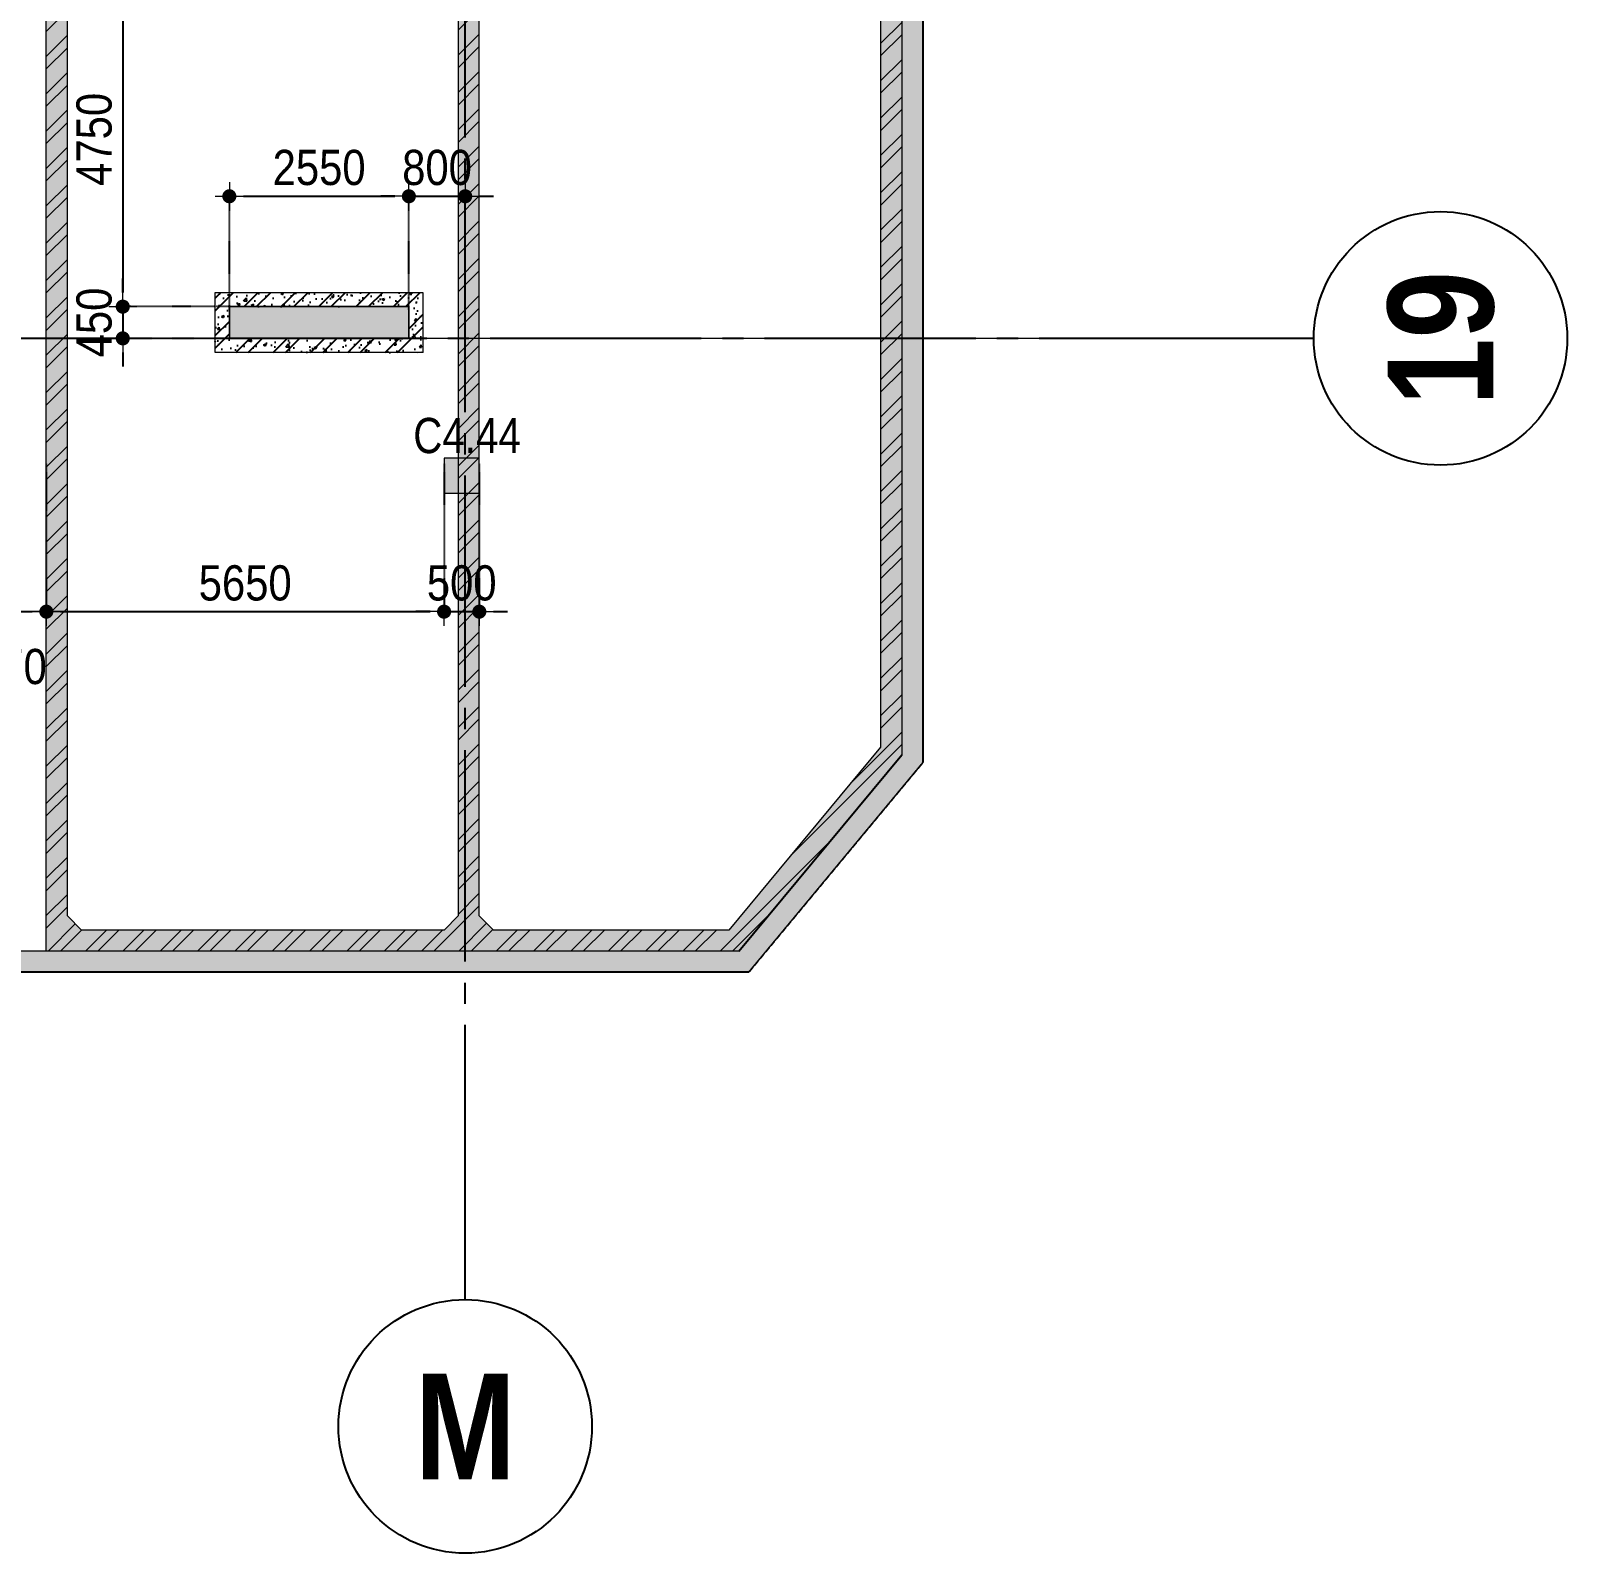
# Model space of a CAD drawing. Header units: millimetres. Extents: x -3973692 to -2843767, y 592734 to 838475.
# Drawn here: x -3655116 to -3633292, y 592734 to 614348 of the extents above; entities that cross this region are included whole.
import ezdxf
from ezdxf.enums import TextEntityAlignment as Align

# ---------------------------------------------------------------- set-up
doc = ezdxf.new("R2010")
doc.units = ezdxf.units.MM
doc.header["$MEASUREMENT"] = 0
doc.header["$PDMODE"] = 3
doc.header["$PDSIZE"] = -20
for name, pattern in [('CHG_XX_Cot_Ham 1$0$MB_Luoi truc$0$Center101', [13, 10, -1, 1, -1]), ('CHG_XX_Cot_Ham 1$0$MB_Luoi truc$0$HTT Hidden 21', [3, 2, -1]), ('CHG_XX_Luoi truc$0$MB_Luoi truc$0$Center101', [13, 10, -1, 1, -1]), ('DIVIDE2', [15.875, 6.35, -3.175, 0, -3.175, 0, -3.175]), ('HIDDEN5', [2.8375, 1.25, -1.5875])]:
    doc.linetypes.add(name, pattern=pattern)
doc.layers.get('0').update_dxf_attribs({"lineweight": 9})
doc.layers.get('Defpoints').update_dxf_attribs({"color": 10, "lineweight": 0})
for name, color, linetype, lineweight in [("'S_General_Dim_1", 1, 'Continuous', 18), ("'S_General_Divide_3 Intermediate", 3, 'DIVIDE2', 40), ('CHG_XX_Cot_Ham 1$0$Ap0302_PC', 150, 'Continuous', 9), ('CHG_XX_Cot_Ham 1$0$Ap0302_PC @ 1', 150, 'Continuous', 9), ('CHG_XX_Cot_Ham 1$0$Ap0302_PC @ 150 VP1', 150, 'Continuous', 9), ('CHG_XX_Cot_Ham 1$0$Ap0302_PC @ 150 VP2', 150, 'Continuous', 9), ('CHG_XX_Cot_Ham 1$0$Ap0302_PC @ 150 VP3', 150, 'Continuous', 9), ('CHG_XX_Cot_Ham 1$0$Ap0302_PC @ 150 VP4', 150, 'Continuous', 9), ('CHG_XX_Cot_Ham 1$0$Ap0302_PC @ 150 VP5', 150, 'Continuous', 9), ('CHG_XX_Cot_Ham 1$0$Ap0302_PC @ 150 VP6', 150, 'Continuous', 9), ('CHG_XX_Cot_Ham 1$0$Ap0302_PC @ 150 VP7', 150, 'Continuous', 9), ('CHG_XX_Cot_Ham 1$0$Ap0302_PC @ 150 VP8', 150, 'Continuous', 9), ('CHG_XX_Cot_Ham 1$0$Ap0302_PC @ 150 VP9', 150, 'Continuous', 9), ('CHG_XX_Cot_Ham 1$0$Ap0302_PC @ 150 VPModel', 150, 'Continuous', 9), ('CHG_XX_Cot_Ham 1$0$Ap0311_H', 8, 'Continuous', 15), ('CHG_XX_Cot_Ham 1$0$MB_Luoi truc$0$Grid Line', 251, 'CHG_XX_Cot_Ham 1$0$MB_Luoi truc$0$Center101', 9), ('CHG_XX_Cot_Ham 1$0$NS-DuongBao', 3, 'Continuous', 18), ('CHG_XX_Cot_Ham 1$0$S_Concrete_Cont_2 Normal', 2, 'Continuous', 13), ('CHG_XX_Cot_Ham 1$0$Start hatch', 8, 'Continuous', 25), ('TEXT', 7, 'Continuous', 15)]:
    doc.layers.add(name, color=color, linetype=linetype, lineweight=lineweight)
for name, color, linetype in [('CHG_XX_Cot_Ham 1$0$MB_Cot ham$0$Concrete Line', 6, 'Continuous'), ('CHG_XX_Cot_Ham 1$0$mb_cot tang 1-3$0$Concrete Line', 6, 'Continuous'), ('CHG_XX_Luoi truc$0$Grid', 34, 'Continuous'), ('CHG_XX_Luoi truc$0$Grid Line', 251, 'CHG_XX_Luoi truc$0$MB_Luoi truc$0$Center101')]:
    doc.layers.add(name, color=color, linetype=linetype)
doc.styles.add('arial', font='arial.ttf', dxfattribs={"width": 0.85})
doc.styles.add('CHG_XX_Luoi truc$0$MB_Luoi truc$0$Grid A-F$0$VNI-HelveCB', font='')
doc.styles.add('TTP-HelCon', font='')
doc.styles.get('CHG_XX_Luoi truc$0$MB_Luoi truc$0$Grid A-F$0$VNI-HelveCB').set_extended_font_data('VNI-Helve-Condense', bold=True)
doc.styles.get('TTP-HelCon').set_extended_font_data('VNI-Helve-Condense')
doc.dimstyles.new('200', dxfattribs={"dimscale": 200, "dimtxt": 2.5, "dimasz": 1, "dimexe": 0, "dimexo": 0, "dimgap": 0.75, "dimtad": 1, "dimdec": 0, "dimrnd": 10, "dimzin": 9, "dimdsep": 46, "dimtxsty": 'arial', "dimblk1": 'DIMDOT', "dimblk2": 'DIMDOT', "dimsah": 1, "dimcen": 2, "dimdle": 3, "dimclre": 8, "dimclrt": 2, "dimadec": 0, "dimazin": 0, "dimtfac": 1, "dimtdec": 0, "dimtix": 1, "dimtmove": 2, "dimatfit": 3, "dimldrblk": 'DIMPIJL', "dimfxl": 1, "dimtvp": 1.8, "dimtolj": 1, "dimtzin": 0, "dimarcsym": 0})
pattern_1 = [(45, (-2213769.43, 588216.8), (-265.165043, 265.165043), []), (45, (-2213592.66, 588216.8), (-265.165043, 265.165043), [])]

# ---------------------------------------------------------------- blocks, each defined once
blk = doc.blocks.new('*U2841')
at = {"layer": 'CHG_XX_Luoi truc$0$Grid', "lineweight": -2}
blk.add_line((0, -3), (0, 0), dxfattribs=at)
blk.add_circle((0, -9), 6, dxfattribs=at)
at = {"layer": 'CHG_XX_Luoi truc$0$Grid Line'}
blk.add_line((0, 0), (0, 608), dxfattribs=at)
at = {"layer": 'CHG_XX_Luoi truc$0$Grid', "lineweight": -2, "style": 'CHG_XX_Luoi truc$0$MB_Luoi truc$0$Grid A-F$0$VNI-HelveCB'}
for tag, p in [('GRIDSUB', (0, 617)), ('GRID', (0, -9))]:
    blk.add_attdef(tag, text='', height=5, dxfattribs=at).set_placement(p, align=Align.MIDDLE)
blk = doc.blocks.new('*U2843')
at = {"layer": 'CHG_XX_Luoi truc$0$Grid', "lineweight": -2}
blk.add_line((0, -3), (0, 0), dxfattribs=at)
blk.add_circle((0, -9), 6, dxfattribs=at)
at = {"layer": 'CHG_XX_Luoi truc$0$Grid Line'}
blk.add_line((0, 0), (0, 438), dxfattribs=at)
at = {"layer": 'CHG_XX_Luoi truc$0$Grid', "lineweight": -2, "style": 'CHG_XX_Luoi truc$0$MB_Luoi truc$0$Grid A-F$0$VNI-HelveCB'}
for tag, p in [('GRIDSUB', (0, 447)), ('GRID', (0, -9))]:
    blk.add_attdef(tag, text='', height=5, dxfattribs=at).set_placement(p, align=Align.MIDDLE)
blk = doc.blocks.new('CHG_XX_Luoi truc')
at = {"layer": 'CHG_XX_Luoi truc$0$Grid'}
ref = blk.add_blockref('*U2841', (99550, -12747), dxfattribs=dict(at, xscale=300, yscale=300, zscale=300))
ref.add_attrib('GRID', 'M', dxfattribs={"lineweight": -2, "height": 1500, "style": 'CHG_XX_Luoi truc$0$MB_Luoi truc$0$Grid A-F$0$VNI-HelveCB'}).set_placement((99550, -15447), align=Align.MIDDLE)
ref = blk.add_blockref('*U2843', (110703, 0), dxfattribs=dict(at, xscale=300.0000000000013, yscale=300.0000000000013, zscale=300.0000000000013, rotation=90))
ref.add_attrib('GRID', '19', dxfattribs={"lineweight": -2, "height": 1500, "rotation": 90, "style": 'CHG_XX_Luoi truc$0$MB_Luoi truc$0$Grid A-F$0$VNI-HelveCB'}).set_placement((113403, 0), align=Align.MIDDLE)
blk = doc.blocks.new('*U3241')
at = {"layer": 'CHG_XX_Cot_Ham 1$0$Ap0302_PC @ 1'}
h = blk.add_hatch(color=256, dxfattribs=at)
h.dxf.hatch_style = 1
h.paths.add_polyline_path([(450, 0), (0, 0), (0, -2550), (450, -2550)])
at = {"layer": 'CHG_XX_Cot_Ham 1$0$Ap0302_PC @ 150 VP1'}
h = blk.add_hatch(color=256, dxfattribs=at)
h.dxf.hatch_style = 1
h.paths.add_polyline_path([(450, 0), (0, 0), (0, -2550), (450, -2550)])
at = {"layer": 'CHG_XX_Cot_Ham 1$0$Ap0302_PC @ 150 VP2'}
h = blk.add_hatch(color=256, dxfattribs=at)
h.dxf.hatch_style = 1
h.paths.add_polyline_path([(450, 0), (0, 0), (0, -2550), (450, -2550)])
at = {"layer": 'CHG_XX_Cot_Ham 1$0$Ap0302_PC @ 150 VP3'}
h = blk.add_hatch(color=256, dxfattribs=at)
h.dxf.hatch_style = 1
h.paths.add_polyline_path([(450, 0), (0, 0), (0, -2550), (450, -2550)])
at = {"layer": 'CHG_XX_Cot_Ham 1$0$Ap0302_PC @ 150 VP4'}
h = blk.add_hatch(color=256, dxfattribs=at)
h.dxf.hatch_style = 1
h.paths.add_polyline_path([(450, 0), (0, 0), (0, -2550), (450, -2550)])
at = {"layer": 'CHG_XX_Cot_Ham 1$0$Ap0302_PC @ 150 VP5'}
h = blk.add_hatch(color=256, dxfattribs=at)
h.dxf.hatch_style = 1
h.paths.add_polyline_path([(450, 0), (0, 0), (0, -2550), (450, -2550)])
at = {"layer": 'CHG_XX_Cot_Ham 1$0$Ap0302_PC @ 150 VP6'}
h = blk.add_hatch(color=256, dxfattribs=at)
h.dxf.hatch_style = 1
h.paths.add_polyline_path([(450, 0), (0, 0), (0, -2550), (450, -2550)])
at = {"layer": 'CHG_XX_Cot_Ham 1$0$Ap0302_PC @ 150 VP7'}
h = blk.add_hatch(color=256, dxfattribs=at)
h.dxf.hatch_style = 1
h.paths.add_polyline_path([(450, 0), (0, 0), (0, -2550), (450, -2550)])
at = {"layer": 'CHG_XX_Cot_Ham 1$0$Ap0302_PC @ 150 VP8'}
h = blk.add_hatch(color=256, dxfattribs=at)
h.dxf.hatch_style = 1
h.paths.add_polyline_path([(450, 0), (0, 0), (0, -2550), (450, -2550)])
at = {"layer": 'CHG_XX_Cot_Ham 1$0$Ap0302_PC @ 150 VP9'}
h = blk.add_hatch(color=256, dxfattribs=at)
h.dxf.hatch_style = 1
h.paths.add_polyline_path([(450, 0), (0, 0), (0, -2550), (450, -2550)])
at = {"layer": 'CHG_XX_Cot_Ham 1$0$Ap0302_PC @ 150 VPModel'}
h = blk.add_hatch(color=256, dxfattribs=at)
h.dxf.hatch_style = 1
h.paths.add_polyline_path([(450, 0), (0, 0), (0, -2550), (450, -2550)])
blk = doc.blocks.new('CHG_XX_Cot_Ham 1$0$Block A_C450x2250')
at = {"layer": 'CHG_XX_Cot_Ham 1$0$Ap0302_PC'}
blk.add_lwpolyline([(450, -2550), (0, -2550), (0, 0), (450, 0)], close=True, dxfattribs=at)
blk.add_blockref('*U3241', (0, 0), dxfattribs=at)
blk = doc.blocks.new('*U3243')
at = {"layer": 'CHG_XX_Cot_Ham 1$0$Ap0302_PC @ 1'}
h = blk.add_hatch(color=3, dxfattribs=at)
h.dxf.hatch_style = 1
h.paths.add_polyline_path([(-250, -250), (-250, 250), (250, 250), (250, -250)])
at = {"layer": 'CHG_XX_Cot_Ham 1$0$Ap0302_PC @ 150 VP1'}
h = blk.add_hatch(color=3, dxfattribs=at)
h.dxf.hatch_style = 1
h.paths.add_polyline_path([(-250, -250), (-250, 250), (250, 250), (250, -250)])
at = {"layer": 'CHG_XX_Cot_Ham 1$0$Ap0302_PC @ 150 VP2'}
h = blk.add_hatch(color=3, dxfattribs=at)
h.dxf.hatch_style = 1
h.paths.add_polyline_path([(-250, -250), (-250, 250), (250, 250), (250, -250)])
at = {"layer": 'CHG_XX_Cot_Ham 1$0$Ap0302_PC @ 150 VP3'}
h = blk.add_hatch(color=3, dxfattribs=at)
h.dxf.hatch_style = 1
h.paths.add_polyline_path([(-250, -250), (-250, 250), (250, 250), (250, -250)])
at = {"layer": 'CHG_XX_Cot_Ham 1$0$Ap0302_PC @ 150 VP4'}
h = blk.add_hatch(color=3, dxfattribs=at)
h.dxf.hatch_style = 1
h.paths.add_polyline_path([(-250, -250), (-250, 250), (250, 250), (250, -250)])
at = {"layer": 'CHG_XX_Cot_Ham 1$0$Ap0302_PC @ 150 VP5'}
h = blk.add_hatch(color=3, dxfattribs=at)
h.dxf.hatch_style = 1
h.paths.add_polyline_path([(-250, -250), (-250, 250), (250, 250), (250, -250)])
at = {"layer": 'CHG_XX_Cot_Ham 1$0$Ap0302_PC @ 150 VP6'}
h = blk.add_hatch(color=3, dxfattribs=at)
h.dxf.hatch_style = 1
h.paths.add_polyline_path([(-250, -250), (-250, 250), (250, 250), (250, -250)])
at = {"layer": 'CHG_XX_Cot_Ham 1$0$Ap0302_PC @ 150 VP7'}
h = blk.add_hatch(color=3, dxfattribs=at)
h.dxf.hatch_style = 1
h.paths.add_polyline_path([(-250, -250), (-250, 250), (250, 250), (250, -250)])
at = {"layer": 'CHG_XX_Cot_Ham 1$0$Ap0302_PC @ 150 VP8'}
h = blk.add_hatch(color=3, dxfattribs=at)
h.dxf.hatch_style = 1
h.paths.add_polyline_path([(-250, -250), (-250, 250), (250, 250), (250, -250)])
at = {"layer": 'CHG_XX_Cot_Ham 1$0$Ap0302_PC @ 150 VP9'}
h = blk.add_hatch(color=3, dxfattribs=at)
h.dxf.hatch_style = 1
h.paths.add_polyline_path([(-250, -250), (-250, 250), (250, 250), (250, -250)])
at = {"layer": 'CHG_XX_Cot_Ham 1$0$Ap0302_PC @ 150 VPModel'}
h = blk.add_hatch(color=3, dxfattribs=at)
h.dxf.hatch_style = 1
h.paths.add_polyline_path([(-250, -250), (-250, 250), (250, 250), (250, -250)])
blk = doc.blocks.new('CHG_XX_Cot_Ham 1$0$500x500')
at = {"layer": 'CHG_XX_Cot_Ham 1$0$Ap0302_PC'}
blk.add_lwpolyline([(250, -250), (250, 250), (-250, 250), (-250, -250)], close=True, dxfattribs=at)
blk.add_blockref('*U3243', (0, 0), dxfattribs=at)
blk = doc.blocks.new('CHG_XX_Cot_Ham 1')
at = {"layer": 'CHG_XX_Cot_Ham 1$0$Ap0311_H'}
h = blk.add_hatch(color=256, dxfattribs=at)
h.dxf.hatch_style = 1
h.paths.add_polyline_path([(99639.2, 163400), (-10900, 163400), (-10900, 85450), (-300, 85450), (-300, 84050), (32350, 84050), (32350, -9000), (103575.5, -9000), (106050, -6022), (106050, 158254.3)])
h.paths.add_polyline_path([(99533.7, 163100), (105750, 158110.4), (105750, 90450), (105650, 90450), (105650, 90450), (105750, 90450), (105750, 13850), (105750, 13825.9), (105750, -5913.6), (103434.7, -8700), (93600, -8700), (32650, -8700), (32650, 84350), (0, 84350), (0, 85750), (-10600, 85750), (-10600, 163100), (93600, 163100)], flags=16)
at = {"layer": 'CHG_XX_Cot_Ham 1$0$NS-DuongBao'}
h = blk.add_hatch(dxfattribs=at)
h.set_pattern_fill('ANSI32', color=256, scale=1000, style=0)
h.set_pattern_definition(pattern_1)
h.paths.add_polyline_path([(99450, -8200), (99250, -8400), (94099.8, -8400), (93899.8, -8200), (93899.8, 13349.8), (94100, 13550), (96700, 13550), (99250, 13550), (99450, 13350)], flags=16)
h.paths.add_polyline_path([(93599.8, 13850), (97000, 13850), (99550, 13850), (105750, 13850), (105750, -5913.6), (103434.7, -8700), (93599.8, -8700)])
h.paths.add_polyline_path([(99950, 13550), (105250, 13550), (105450, 13350), (105450, -5805.3), (103294, -8400), (99950, -8400), (99750, -8200), (99750, 13350)])
at = {"layer": 'CHG_XX_Cot_Ham 1$0$Start hatch'}
h = blk.add_hatch(dxfattribs=at)
h.set_pattern_fill('AR-CONC', color=256, scale=50)
h.set_pattern_definition([(50, (0, 0), (358.6301, -31.3761), [37.5, -412.5]), (355, (0, 0), (-69.3757, 376.0961), [30, -330]), (100.45144, (29.9, -2.6), (289.2544, 344.72), [31.8701, -350.571]), (46.1842, (0, 100), (533.6207, -82.7596), [56.25, -618.75]), (96.63564, (44.47, 93.1), (467.331, 487.0593), [47.8052, -525.857]), (351.18416, (0, 100), (467.331, 487.0593), [45, -495]), (21, (50, 75), (298.4535, -201.30945), [37.5, -412.5]), (326, (50, 75), (121.6577, 362.575), [30, -330]), (71.45144, (74.87, 58.22), (420.1112, 161.2656), [31.8701, -350.571]), (37.5, (0, 0), (6.07993, 166.44693), [0, -326, 0, -335, 0, -331.25]), (7.5, (0, 0), (131.53477, 197.20586), [0, -191, 0, -318.5, 0, -126.25]), (327.5, (-111.5, 0), (266.91122, -11.27744), [0, -125, 0, -390, 0, -517.5]), (317.5, (-161.5, 0), (291.5931, 50.0525), [0, -162.5, 0, -259, 0, -367.5])])
h.paths.add_polyline_path([(99450, -8200), (99250, -8400), (94099.8, -8400), (93899.8, -8200), (93899.8, 13349.8), (94100, 13550), (96700, 13550), (99250, 13550), (99450, 13350)], flags=16)
h.paths.add_polyline_path([(93599.8, 13850), (97000, 13850), (99550, 13850), (105750, 13850), (105750, -5913.6), (103434.7, -8700), (93599.8, -8700)])
h.paths.add_polyline_path([(99950, 13550), (105250, 13550), (105450, 13350), (105450, -5805.3), (103294, -8400), (99950, -8400), (99750, -8200), (99750, 13350)])
h = blk.add_hatch(dxfattribs=at)
h.set_pattern_fill('AR-CONC', color=256, scale=50)
h.set_pattern_definition([(50, (-2213769.43, 588216.8), (358.63009, -31.376067), [37.5, -412.5]), (355, (-2213769.43, 588216.8), (-69.375667, 376.096067), [30, -330]), (100.451444, (-2213739.55, 588214.2), (289.254423, 344.719995), [31.870096, -350.571056]), (46.1842, (-2213769.43, 588316.8), (533.620665, -82.75964), [56.25, -618.75]), (96.635635, (-2213724.97, 588309.9), (467.33097, 487.0593), [47.80517, -525.85688]), (351.184164, (-2213769.43, 588316.8), (467.33097, 487.0593), [45, -495]), (21, (-2213719.43, 588291.8), (298.453526, -201.309445), [37.5, -412.5]), (326, (-2213719.43, 588291.8), (121.657666, 362.57502), [30, -330]), (71.451445, (-2213694.56, 588275.03), (420.11119, 161.265576), [31.870095, -350.571056]), (37.5, (-2213769.43, 588216.81), (6.079928, 166.446927), [0, -326, 0, -335, 0, -331.25]), (7.5, (-2213769.43, 588216.81), (131.534769, 197.205856), [0, -191, 0, -318.5, 0, -126.25]), (327.5, (-2213880.93, 588216.81), (266.911218, -11.277436), [0, -125, 0, -390, 0, -517.5]), (317.5, (-2213930.93, 588216.8), (291.593085, 50.052491), [0, -162.5, 0, -259, 0, -367.5])])
h.paths.add_polyline_path([(98950, 650), (96000, 650), (96000, -200), (98950, -200)])
h.paths.add_polyline_path([(98750, 450), (98750, 0), (96200, 0), (96200, 450)], flags=16)
h = blk.add_hatch(dxfattribs=at)
h.set_pattern_fill('ANSI32', color=256, scale=1000, style=0)
h.set_pattern_definition(pattern_1)
h.paths.add_polyline_path([(98950, 650), (96000, 650), (96000, -200), (98950, -200)])
h.paths.add_polyline_path([(98750, 450), (98750, 0), (96200, 0), (96200, 450)], flags=16)
at = {"layer": 'CHG_XX_Cot_Ham 1$0$Ap0302_PC'}
blk.add_lwpolyline([(32350, 84050), (-300, 84050), (-300, 85450), (-10900, 85450), (-10900, 163400), (99639.2, 163400), (106050, 158254.3), (106050, -6022), (103575.5, -9000), (32350, -9000)], close=True, dxfattribs=at)
blk.add_lwpolyline([(105750, 90444), (105750, -5913.6), (103434.7, -8700), (32650, -8700), (32650, 84350), (0, 84350), (0, 85750), (-10600, 85750), (-10600, 163100), (99533.7, 163100), (105750, 158110.4), (105750, 127475.9)], dxfattribs=at)
at = {"layer": 'CHG_XX_Cot_Ham 1$0$MB_Cot ham$0$Concrete Line', "linetype": 'CHG_XX_Cot_Ham 1$0$MB_Luoi truc$0$HTT Hidden 21'}
blk.add_lwpolyline([(99639.2, 163400), (106050, 158254.3), (106050, -6022), (103575.5, -9000), (32350, -9000), (32350, 84050), (-300, 84050), (-300, 85450), (-10900, 85450), (-10900, 163400)], close=True, dxfattribs=at)
at = {"layer": 'CHG_XX_Cot_Ham 1$0$MB_Luoi truc$0$Grid Line'}
blk.add_line((110702.9, 0), (-20697.1, 0), dxfattribs=at)
at = {"layer": 'CHG_XX_Cot_Ham 1$0$NS-DuongBao'}
for points in [[(93599.8, 13850), (97000, 13850), (97000, 13850), (99550, 13850), (99550, 13850), (105750, 13850), (105750, -5913.6), (103434.7, -8700), (93599.8, -8700), (93599.8, 13850)], [(99450, -8200), (99250, -8400), (94099.8, -8400), (93899.8, -8200), (93899.8, 13349.8), (94100, 13550), (96700, 13550), (96700, 13550), (99250, 13550), (99450, 13350), (99450, -8200)], [(105450, 13350), (105450, -5805.3), (103294, -8400), (99950, -8400), (99750, -8200), (99750, 13350), (99950, 13550), (105250, 13550), (105450, 13350)]]:
    blk.add_lwpolyline(points, dxfattribs=at)
for points in [[(96000, 650), (98950, 650), (98950, -200), (96000, -200)], [(96200, 450), (98750, 450), (98750, 0), (96200, 0)]]:
    blk.add_lwpolyline(points, close=True, dxfattribs=at)
at = {"layer": 'CHG_XX_Cot_Ham 1$0$Start hatch'}
blk.add_line((103434.7, -8700), (105750, -5913.6), dxfattribs=at)
at = {"layer": 'CHG_XX_Cot_Ham 1$0$Ap0302_PC', "xscale": -1, "rotation": 90}
blk.add_blockref('CHG_XX_Cot_Ham 1$0$Block A_C450x2250', (96200, 450), dxfattribs=at)
at = {"layer": 'CHG_XX_Cot_Ham 1$0$mb_cot tang 1-3$0$Concrete Line'}
blk.add_blockref('CHG_XX_Luoi truc', (0, 0), dxfattribs=at)
at = {"layer": 'CHG_XX_Cot_Ham 1$0$S_Concrete_Cont_2 Normal'}
blk.add_blockref('CHG_XX_Cot_Ham 1$0$500x500', (99500, -1950), dxfattribs=at)
blk = doc.blocks.new('DIMDOT')
for p, q in [((1, 0), (-1, 0)), ((0, -1), (0, 1))]:
    blk.add_line(p, q)
at = {"const_width": 0.5}
blk.add_lwpolyline([(-0.25, 0, 1), (0.25, 0, 1)], format="xyb", close=True, dxfattribs=at)
blk = doc.blocks.new('*D2067')
at = {"layer": "'S_General_Dim_1", "color": 8, "linetype": 'HIDDEN5', "lineweight": -2, "transparency": 16777216}
for p, q in [((-3651495, 615181), (-3653809, 615181)), ((-3652295, 610431), (-3653809, 610431))]:
    blk.add_line(p, q, dxfattribs=at)
at = {"layer": "'S_General_Dim_1", "color": 0, "lineweight": -2, "transparency": 16777216}
blk.add_line((-3653809, 614981), (-3653809, 610631), dxfattribs=at)
at = {"layer": 'Defpoints', "color": 0, "transparency": 16777216}
for p in [(-3651495, 615181), (-3653809, 610431), (-3652295, 610431)]:
    blk.add_point(p, dxfattribs=at)
at = {"layer": "'S_General_Dim_1", "color": 0, "lineweight": -2, "transparency": 16777216, "xscale": 200, "yscale": 200, "zscale": 200}
for p, rotation in [((-3653809, 615181), 90), ((-3653809, 610431), 270)]:
    blk.add_blockref('DIMDOT', p, dxfattribs=dict(at, rotation=rotation))
at = {"layer": "'S_General_Dim_1", "color": 2, "transparency": 16777216, "insert": (-3654214, 612806), "char_height": 500, "attachment_point": 5, "rotation": 90, "style": 'arial'}
blk.add_mtext('\\A1;4750', dxfattribs=at)
blk = doc.blocks.new('DIMPIJL')
at = {"linetype": 'ByBlock'}
blk.add_solid([(-2.5, 0.42), (-2.5, -0.42), (0, 0)], dxfattribs=at)
blk = doc.blocks.new('*D2068')
at = {"layer": "'S_General_Dim_1", "color": 0, "lineweight": -2, "transparency": 16777216}
for p, q in [((-3653809, 610631), (-3653809, 610831)), ((-3653809, 610431), (-3653809, 609981)), ((-3653809, 609781), (-3653809, 609581))]:
    blk.add_line(p, q, dxfattribs=at)
at = {"layer": "'S_General_Dim_1", "color": 8, "linetype": 'HIDDEN5', "lineweight": -2, "transparency": 16777216}
for p, q in [((-3652295, 610431), (-3653809, 610431)), ((-3652295, 609981), (-3653809, 609981))]:
    blk.add_line(p, q, dxfattribs=at)
at = {"layer": 'Defpoints', "color": 0, "transparency": 16777216}
for p in [(-3652295, 610431), (-3653809, 609981), (-3652295, 609981)]:
    blk.add_point(p, dxfattribs=at)
at = {"layer": "'S_General_Dim_1", "color": 0, "lineweight": -2, "transparency": 16777216, "xscale": 200, "yscale": 200, "zscale": 200}
for p, rotation in [((-3653809, 610431), 270), ((-3653809, 609981), 90)]:
    blk.add_blockref('DIMDOT', p, dxfattribs=dict(at, rotation=rotation))
at = {"layer": "'S_General_Dim_1", "color": 2, "transparency": 16777216, "insert": (-3654214, 610206), "char_height": 500, "attachment_point": 5, "rotation": 90, "style": 'arial'}
blk.add_mtext('\\A1;450', dxfattribs=at)
blk = doc.blocks.new('*D2026')
at = {"layer": "'S_General_Dim_1", "color": 8, "linetype": 'HIDDEN5', "lineweight": -2, "transparency": 16777216}
for p, q in [((-3652295, 610381), (-3652295, 611998)), ((-3649745, 610381), (-3649745, 611998))]:
    blk.add_line(p, q, dxfattribs=at)
at = {"layer": "'S_General_Dim_1", "color": 0, "lineweight": -2, "transparency": 16777216}
blk.add_line((-3652095, 611998), (-3649945, 611998), dxfattribs=at)
at = {"layer": 'Defpoints', "color": 0, "transparency": 16777216}
for p in [(-3649745, 611998), (-3652295, 610381), (-3649745, 610381)]:
    blk.add_point(p, dxfattribs=at)
at = {"layer": "'S_General_Dim_1", "color": 0, "lineweight": -2, "transparency": 16777216, "xscale": 200, "yscale": 200, "zscale": 200, "rotation": 180}
blk.add_blockref('DIMDOT', (-3652295, 611998), dxfattribs=at)
at = {"layer": "'S_General_Dim_1", "color": 0, "lineweight": -2, "transparency": 16777216, "xscale": 200, "yscale": 200, "zscale": 200}
blk.add_blockref('DIMDOT', (-3649745, 611998), dxfattribs=at)
at = {"layer": "'S_General_Dim_1", "color": 2, "transparency": 16777216, "insert": (-3651020, 612404), "char_height": 500, "attachment_point": 5, "style": 'arial'}
blk.add_mtext('\\A1;2550', dxfattribs=at)
blk = doc.blocks.new('*D2027')
at = {"layer": "'S_General_Dim_1", "color": 0, "lineweight": -2, "transparency": 16777216}
for p, q in [((-3649945, 611998), (-3650145, 611998)), ((-3649745, 611998), (-3648945, 611998)), ((-3648745, 611998), (-3648545, 611998))]:
    blk.add_line(p, q, dxfattribs=at)
at = {"layer": "'S_General_Dim_1", "color": 8, "linetype": 'HIDDEN5', "lineweight": -2, "transparency": 16777216}
blk.add_line((-3649745, 610381), (-3649745, 611998), dxfattribs=at)
at = {"layer": 'Defpoints', "color": 0, "transparency": 16777216}
for p in [(-3648945, 611998), (-3648945, 611998), (-3649745, 610381)]:
    blk.add_point(p, dxfattribs=at)
at = {"layer": "'S_General_Dim_1", "color": 0, "lineweight": -2, "transparency": 16777216, "xscale": 200, "yscale": 200, "zscale": 200}
blk.add_blockref('DIMDOT', (-3649745, 611998), dxfattribs=at)
at = {"layer": "'S_General_Dim_1", "color": 0, "lineweight": -2, "transparency": 16777216, "xscale": 200, "yscale": 200, "zscale": 200, "rotation": 180}
blk.add_blockref('DIMDOT', (-3648945, 611998), dxfattribs=at)
at = {"layer": "'S_General_Dim_1", "color": 2, "transparency": 16777216, "insert": (-3649345, 612404), "char_height": 500, "attachment_point": 5, "style": 'arial'}
blk.add_mtext('\\A1;800', dxfattribs=at)
blk = doc.blocks.new('PODIUM')
at = {"layer": 'TEXT', "color": 6, "style": 'TTP-HelCon'}
blk.add_text('C4.44', height=500, dxfattribs=at).set_placement((21366, -67774))
blk = doc.blocks.new('*D2762')
at = {"layer": "'S_General_Dim_1", "color": 8, "linetype": 'HIDDEN5', "lineweight": -2, "transparency": 16777216}
for p, q in [((-3655870, 607781), (-3655870, 606101)), ((-3654895, 607781), (-3654895, 606101))]:
    blk.add_line(p, q, dxfattribs=at)
at = {"layer": "'S_General_Dim_1", "color": 0, "lineweight": -2, "transparency": 16777216}
blk.add_line((-3655670, 606101), (-3655095, 606101), dxfattribs=at)
at = {"layer": 'Defpoints', "color": 0, "transparency": 16777216}
for p in [(-3655870, 607781), (-3654895, 607781), (-3654895, 606101)]:
    blk.add_point(p, dxfattribs=at)
at = {"layer": "'S_General_Dim_1", "color": 0, "lineweight": -2, "transparency": 16777216, "xscale": 200, "yscale": 200, "zscale": 200, "rotation": 180}
blk.add_blockref('DIMDOT', (-3655870, 606101), dxfattribs=at)
at = {"layer": "'S_General_Dim_1", "color": 0, "lineweight": -2, "transparency": 16777216, "xscale": 200, "yscale": 200, "zscale": 200}
blk.add_blockref('DIMDOT', (-3654895, 606101), dxfattribs=at)
at = {"layer": "'S_General_Dim_1", "color": 2, "transparency": 16777216, "insert": (-3655383, 605319), "char_height": 500, "attachment_point": 5, "style": 'arial'}
blk.add_mtext('\\A1;970', dxfattribs=at)
blk = doc.blocks.new('*D2763')
at = {"layer": "'S_General_Dim_1", "color": 8, "linetype": 'HIDDEN5', "lineweight": -2, "transparency": 16777216}
for p, q in [((-3654895, 608201), (-3654895, 606101)), ((-3649245, 608201), (-3649245, 606101))]:
    blk.add_line(p, q, dxfattribs=at)
at = {"layer": "'S_General_Dim_1", "color": 0, "lineweight": -2, "transparency": 16777216}
blk.add_line((-3654695, 606101), (-3649445, 606101), dxfattribs=at)
at = {"layer": 'Defpoints', "color": 0, "transparency": 16777216}
for p in [(-3654895, 608201), (-3649245, 608201), (-3649245, 606101)]:
    blk.add_point(p, dxfattribs=at)
at = {"layer": "'S_General_Dim_1", "color": 0, "lineweight": -2, "transparency": 16777216, "xscale": 200, "yscale": 200, "zscale": 200, "rotation": 180}
blk.add_blockref('DIMDOT', (-3654895, 606101), dxfattribs=at)
at = {"layer": "'S_General_Dim_1", "color": 0, "lineweight": -2, "transparency": 16777216, "xscale": 200, "yscale": 200, "zscale": 200}
blk.add_blockref('DIMDOT', (-3649245, 606101), dxfattribs=at)
at = {"layer": "'S_General_Dim_1", "color": 2, "transparency": 16777216, "insert": (-3652070, 606506), "char_height": 500, "attachment_point": 5, "style": 'arial'}
blk.add_mtext('\\A1;5650', dxfattribs=at)
blk = doc.blocks.new('*D2764')
at = {"layer": "'S_General_Dim_1", "color": 8, "linetype": 'HIDDEN5', "lineweight": -2, "transparency": 16777216}
for p, q in [((-3649245, 608201), (-3649245, 606101)), ((-3648745, 608201), (-3648745, 606101))]:
    blk.add_line(p, q, dxfattribs=at)
at = {"layer": "'S_General_Dim_1", "color": 0, "lineweight": -2, "transparency": 16777216}
for p, q in [((-3649445, 606101), (-3649645, 606101)), ((-3649245, 606101), (-3648745, 606101)), ((-3648545, 606101), (-3648345, 606101))]:
    blk.add_line(p, q, dxfattribs=at)
at = {"layer": 'Defpoints', "color": 0, "transparency": 16777216}
for p in [(-3649245, 608201), (-3648745, 608201), (-3648745, 606101)]:
    blk.add_point(p, dxfattribs=at)
at = {"layer": "'S_General_Dim_1", "color": 0, "lineweight": -2, "transparency": 16777216, "xscale": 200, "yscale": 200, "zscale": 200}
blk.add_blockref('DIMDOT', (-3649245, 606101), dxfattribs=at)
at = {"layer": "'S_General_Dim_1", "color": 0, "lineweight": -2, "transparency": 16777216, "xscale": 200, "yscale": 200, "zscale": 200, "rotation": 180}
blk.add_blockref('DIMDOT', (-3648745, 606101), dxfattribs=at)
at = {"layer": "'S_General_Dim_1", "color": 2, "transparency": 16777216, "insert": (-3648995, 606506), "char_height": 500, "attachment_point": 5, "style": 'arial'}
blk.add_mtext('\\A1;500', dxfattribs=at)

msp = doc.modelspace()

# ---------------------------------------------------------------- block references
at = {"layer": "'S_General_Divide_3 Intermediate"}
msp.add_blockref('CHG_XX_Cot_Ham 1', (-3748495.2, 609981), dxfattribs=at)
at = {"layer": 'TEXT'}
msp.add_blockref('PODIUM', (-3671048.8, 676125.7), dxfattribs=at)

# ---------------------------------------------------------------- dimensions: what is measured, and where the dimension line sits
at = {"layer": "'S_General_Dim_1"}
for base, p1, p2, picture, middle in [((-3653808.9, 610431), (-3651495.2, 615181), (-3652295.2, 610431), '*D2067', (-3654214.2, 612806)), ((-3653808.9, 609981), (-3652295.2, 610431), (-3652295.2, 609981), '*D2068', (-3654214.2, 610206))]:
    dim = msp.add_linear_dim(base=base, p1=p1, p2=p2, angle=90, dimstyle='200', dxfattribs=at)
    dim.commit()
    dim.dimension.update_dxf_attribs({"geometry": picture, "text_midpoint": middle})
for base, p1, p2, picture, middle in [((-3649745.2, 611998.4), (-3652295.2, 610381), (-3649745.2, 610381), '*D2026', (-3651020.2, 612403.7)), ((-3648945.2, 611998.4), (-3649745.2, 610381), (-3648945.2, 611998.4), '*D2027', (-3649345.2, 612403.7)), ((-3649245.2, 606100.6), (-3654895.4, 608200.6), (-3649245.2, 608200.6), '*D2763', (-3652070.3, 606505.9)), ((-3648745.2, 606100.6), (-3649245.2, 608200.6), (-3648745.2, 608200.6), '*D2764', (-3648995.2, 606505.9))]:
    dim = msp.add_linear_dim(base=base, p1=p1, p2=p2, dimstyle='200', dxfattribs=at)
    dim.commit()
    dim.dimension.update_dxf_attribs({"geometry": picture, "text_midpoint": middle})
dim = msp.add_linear_dim(base=(-3654895.4, 606100.6), p1=(-3655870.2, 607781), p2=(-3654895.4, 607781), dimstyle='200', dxfattribs=at)
dim.commit()
dim.dimension.update_dxf_attribs({"geometry": '*D2762', "text_midpoint": (-3655382.8, 605319.2), "dimtype": 160})

doc.saveas('drawing.dxf')
